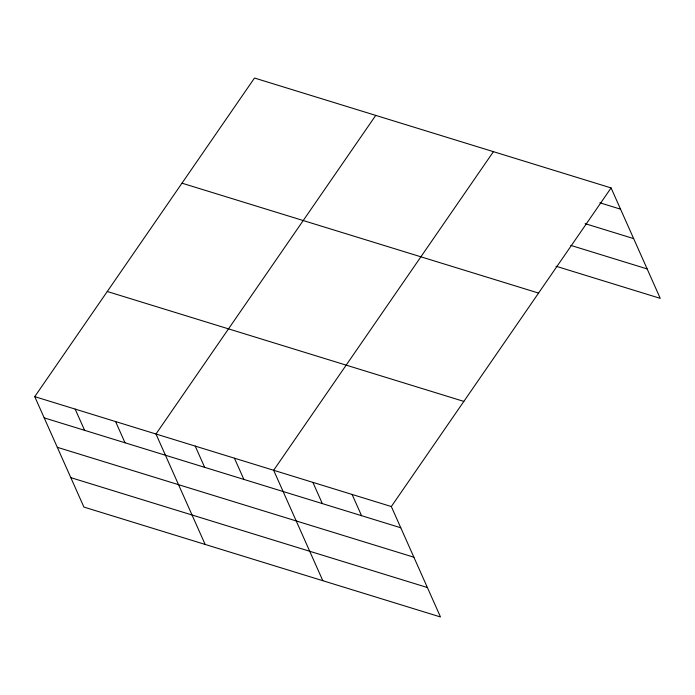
<?xml version="1.0" encoding="UTF-8"?>
<svg xmlns="http://www.w3.org/2000/svg" width="695" height="695" viewBox="0 0 695 695"><rect width="100%" height="100%" fill="white"/><g stroke="black" fill="none" stroke-linecap="round" stroke-linejoin="round"><path stroke-width="1.04" d="M34.75 396.645L391.328 506.542L440.491 616.969L83.913 507.072L34.75 396.645L254.509 78.031L611.087 187.928L660.25 298.355L556 266.228M375.743 115.396L155.984 434.01L205.147 544.437M493.415 151.666L273.656 470.272L322.819 580.699M391.328 506.542L611.087 187.928M599.898 202.801L620.539 209.169M585.129 223.642L633.64 238.602M570.76 245.378L647.149 268.922M181.986 183.176L538.564 293.073M107.273 291.5L463.843 401.397M44.202 417.877L400.78 527.774M57.311 447.311L413.881 557.208M70.812 477.639L427.39 587.536M352.104 494.458L361.556 515.69M312.88 482.365L322.332 503.597M234.432 458.187L243.884 479.42M195.208 446.094L204.66 467.335M115.57 421.552L125.03 442.793M75.164 409.103L84.616 430.335"/></g></svg>
